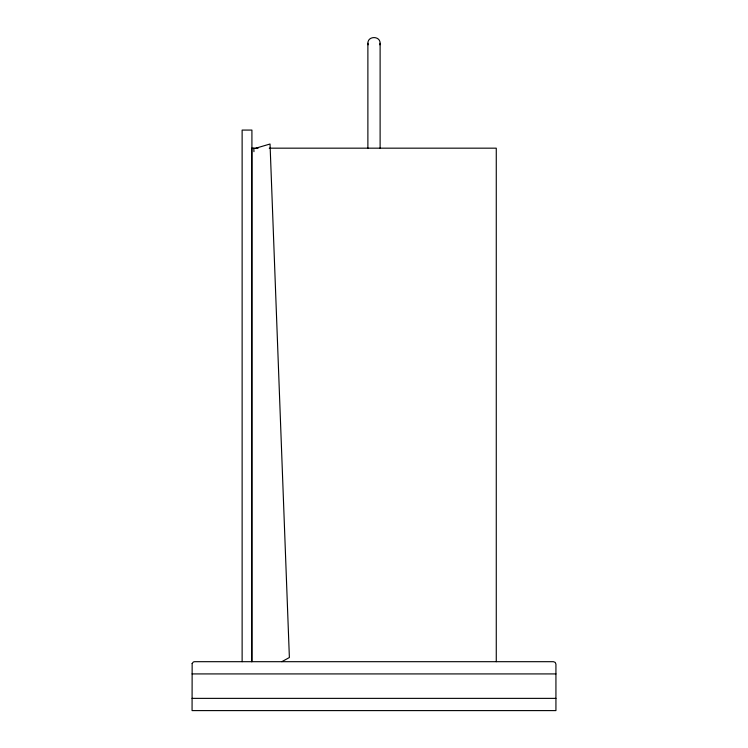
<?xml version="1.0" encoding="UTF-8"?>
<svg xmlns="http://www.w3.org/2000/svg" width="748" height="748" viewBox="0 0 748 748"><rect width="100%" height="100%" fill="white"/><g stroke="black" fill="none" stroke-linecap="round" stroke-linejoin="round"><path stroke-width="1.12" d="M367.885 148.3L367.885 43.281C367.717 35.689 380.283 35.689 380.115 43.281L380.115 148.3M379.909 44.805L380.115 43.281M281.809 661.69L289.382 657.529L270.037 144.009L255.9 148.169M258.116 148.169L251.73 148.169L251.73 661.69M269.261 148.169L496.27 148.169L496.27 661.69M192.068 673.92L555.932 673.92M192.068 698.37L555.932 698.37M367.885 43.281L368.091 44.805M253.815 148.169L253.946 151.676M251.917 661.69L251.917 130.077L242.128 130.077L242.128 661.69M192.152 663.504L192.068 710.6L555.932 710.6L555.932 664.14L555.212 662.41L553.464 661.69L194.536 661.69L193.302 662.017L192.152 663.504"/></g></svg>
